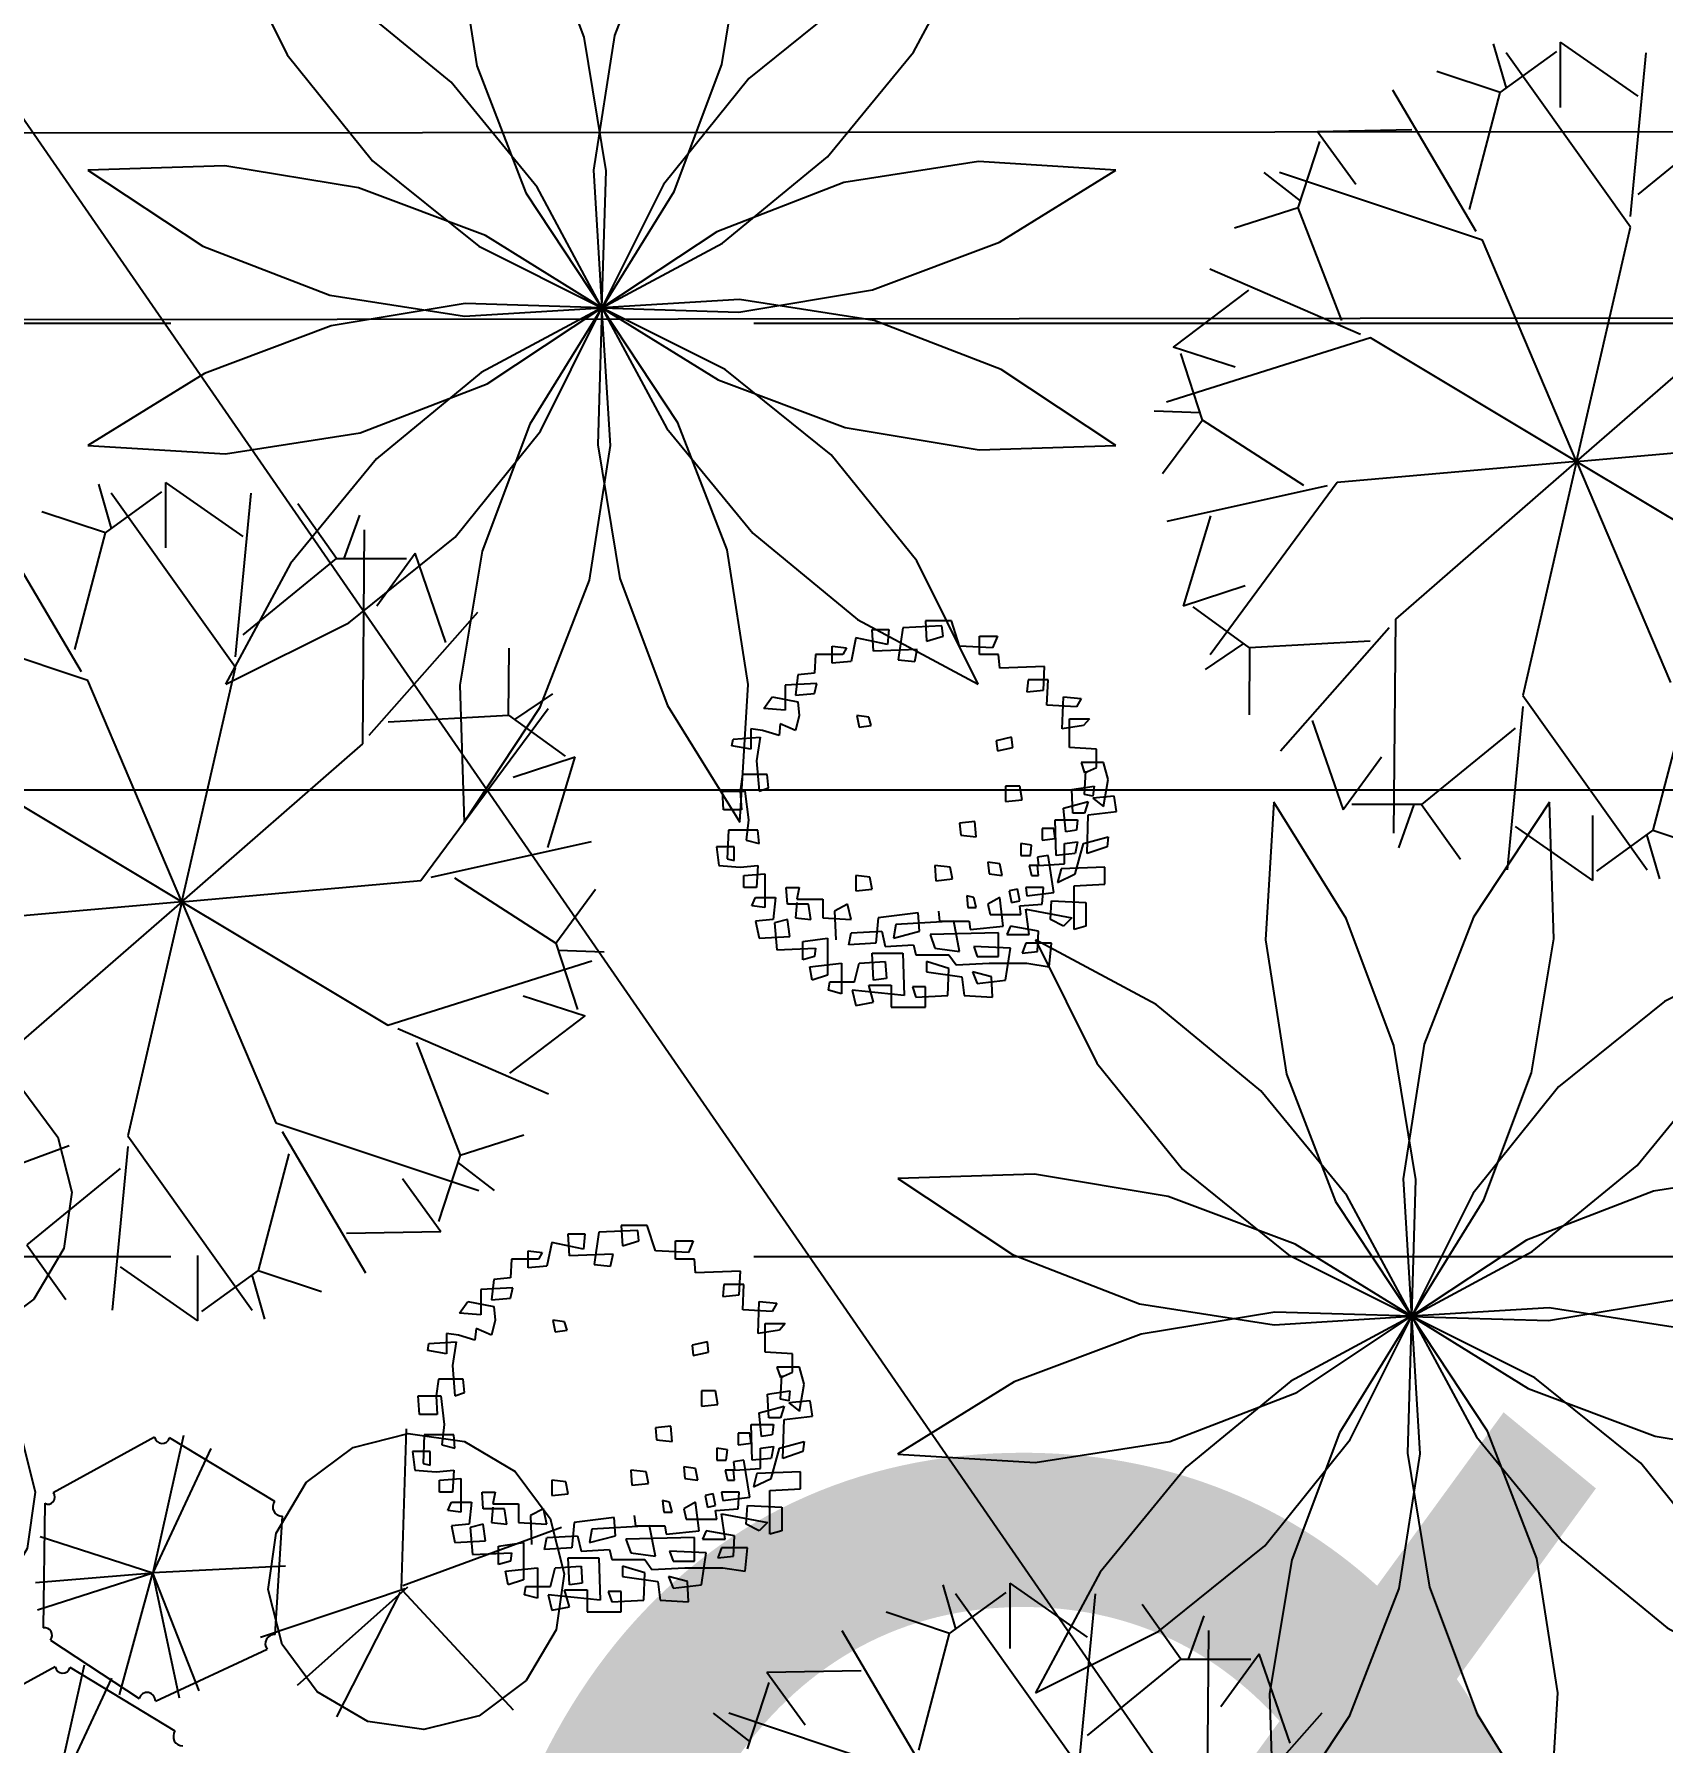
# Model space of a CAD drawing. Header units: millimetres. Extents: x 14950 to 15746, y 1103 to 1809.
# Drawn here: x 15433.285 to 15436.776, y 1480.923 to 1484.585 of the extents above; entities that cross this region are included whole.
import ezdxf
from ezdxf.enums import TextEntityAlignment as Align
from ezdxf.xclip import XClip

# ---------------------------------------------------------------- set-up
doc = ezdxf.new("R2010")
doc.units = ezdxf.units.MM
doc.header["$LTSCALE"] = 10
doc.header["$MEASUREMENT"] = 0
doc.header["$XCLIPFRAME"] = 2
doc.linetypes.add('HIDDEN', pattern=[0.375, 0.25, -0.125])
for name, color, linetype in [('TN-CABL', 4, 'Continuous'), ('TZ-BASE', 253, 'Continuous'), ('TZ-CABL', 4, 'Continuous')]:
    doc.layers.add(name, color=color, linetype=linetype)
doc.styles.get("Standard").update_dxf_attribs({"font": 'GulimChe.ttf'})
doc.linetypes.add('ZIGZAG', pattern='A,0.0001,-0.2,[131,ltypeshp.shx,S=0.2,R=0,X=-0.2,Y=0],-0.4,[131,ltypeshp.shx,S=0.2,R=180,X=0.2,Y=0],-0.2', length=0.8001)

# ---------------------------------------------------------------- blocks, each defined once
blk = doc.blocks.new('JD-DTJ6DGH')
at = {"layer": 'TZ-BASE'}
blk.add_text('Ø100x2x2', height=3, rotation=0.0518, dxfattribs=at).set_placement((404.7801, 77.9792, 38.0498), align=Align.MIDDLE)
blk = doc.blocks.new('JD-DGHCDGH7DFXH')
at = {"layer": 'TZ-BASE'}
for p, q in [((390.1718, 15.7075), (401.8806, -1.233)), ((399.1082, 7.4445), (399.0807, 7.5394)), ((399.0949, 7.4349), (399.216, 7.5229)), ((399.374, 7.1465), (399.1074, 7.5199)), ((399.2243, 7.4031), (399.2243, 7.5429)), ((399.3904, 7.4271), (399.2243, 7.5429)), ((399.374, 7.1695), (399.4075, 7.5199)), ((399.0949, 7.4349), (398.9588, 7.4804)), ((399.0434, 7.1371), (398.8645, 7.4403)), ((399.0291, 7.1847), (399.0949, 7.4349)), ((399.3904, 7.2164), (399.5907, 7.3801)), ((363.0472, 7.3197), (399.8993, 7.3522)), ((398.6616, 7.1878), (398.7079, 7.3302)), ((398.9053, 7.3551), (398.7028, 7.3512)), ((398.785, 7.2381), (398.7028, 7.3512)), ((398.6667, 7.2034), (398.5887, 7.264)), ((399.0569, 7.1185), (398.6217, 7.2639)), ((398.6616, 7.1878), (398.5248, 7.1446)), ((398.7554, 6.9467), (398.6616, 7.1878)), ((399.2585, 6.6446), (399.374, 7.1465)), ((399.2585, 6.6446), (399.0569, 7.1185)), ((398.795, 6.9166), (398.4721, 7.0568)), ((398.5551, 7.0118), (398.3936, 6.8896)), ((399.2585, 6.6446), (399.6469, 6.9828)), ((363.0468, 6.9198), (399.8996, 6.9523)), ((398.8168, 6.9095), (398.3793, 6.7714)), ((398.5265, 6.8464), (398.3936, 6.8896)), ((399.2585, 6.6446), (398.8168, 6.9095)), ((398.4563, 6.7332), (398.4101, 6.8756)), ((398.4513, 6.7488), (398.3526, 6.752)), ((398.4563, 6.7332), (398.371, 6.6178)), ((398.6739, 6.5933), (398.4563, 6.7332)), ((399.2585, 6.6446), (399.7715, 6.6899)), ((399.2585, 6.6446), (398.7455, 6.5993)), ((399.2585, 6.6446), (398.8701, 6.3064)), ((399.2585, 6.6446), (399.143, 6.1427)), ((399.2585, 6.6446), (399.4601, 6.1707)), ((399.2585, 6.6446), (399.7002, 6.3797)), ((396.1176, 6.5011), (396.0901, 6.5959)), ((396.2337, 6.4596), (396.2337, 6.5994)), ((396.3998, 6.4836), (396.2337, 6.5994)), ((398.7236, 6.5922), (398.38, 6.5158)), ((398.7455, 6.5993), (398.4727, 6.2304)), ((396.1043, 6.4914), (396.2254, 6.5794)), ((396.3834, 6.203), (396.1168, 6.5764)), ((396.3834, 6.226), (396.4169, 6.5764)), ((396.1043, 6.4914), (395.9682, 6.5369)), ((396.6, 6.4367), (396.5167, 6.5535)), ((396.6165, 6.4367), (396.6499, 6.5295)), ((398.4736, 6.5282), (398.4148, 6.3345)), ((396.0528, 6.1936), (395.8739, 6.4968)), ((396.0385, 6.2412), (396.1043, 6.4914)), ((396.6563, 6.0393), (396.6601, 6.4981)), ((396.686, 6.3349), (396.7682, 6.448)), ((396.8345, 6.2566), (396.7682, 6.448)), ((396.3998, 6.2729), (396.6, 6.4367)), ((396.6, 6.4367), (396.7498, 6.4367)), ((398.5477, 6.3777), (398.4148, 6.3345)), ((396.0663, 6.1751), (395.6311, 6.3204)), ((396.6698, 6.0579), (396.9029, 6.3217)), ((397.8624, 6.3028), (397.8649, 6.2594)), ((397.918, 6.3028), (397.8624, 6.3028)), ((397.9357, 6.2486), (397.918, 6.3028)), ((398.5575, 6.2448), (398.4364, 6.3328)), ((398.8701, 6.3064), (398.8663, 5.8476)), ((397.7131, 6.2666), (397.703, 6.216)), ((397.7814, 6.2522), (397.7131, 6.2666)), ((397.7485, 6.2847), (397.7839, 6.2847)), ((397.7511, 6.2377), (397.7485, 6.2847)), ((397.7839, 6.2847), (397.7814, 6.2522)), ((397.8143, 6.2883), (397.8042, 6.2196)), ((397.8978, 6.2919), (397.8143, 6.2883)), ((397.8649, 6.2594), (397.9003, 6.2702)), ((397.9003, 6.2702), (397.8978, 6.2919)), ((397.9787, 6.2702), (398.0167, 6.2702)), ((397.9787, 6.2305), (397.9787, 6.2702)), ((398.0167, 6.2702), (398.0065, 6.2449)), ((398.8566, 6.2878), (398.6235, 6.024)), ((396.9689, 6.101), (396.9701, 6.2445)), ((397.6271, 6.2305), (397.6246, 6.1907)), ((397.6853, 6.2305), (397.6271, 6.2305)), ((397.6625, 6.2486), (397.6929, 6.2449)), ((397.6625, 6.2124), (397.6625, 6.2486)), ((397.6929, 6.2449), (397.6853, 6.2305)), ((397.8447, 6.2413), (397.7511, 6.2377)), ((397.8396, 6.216), (397.8447, 6.2413)), ((398.0065, 6.2449), (397.9357, 6.2486)), ((398.0192, 6.2305), (397.9787, 6.2305)), ((398.0217, 6.2016), (398.0192, 6.2305)), ((398.5442, 6.2544), (398.4625, 6.199)), ((398.5575, 6.2448), (398.5563, 6.1013)), ((398.8157, 6.2595), (398.5575, 6.2448)), ((396.2679, 5.7011), (396.3834, 6.203)), ((397.6246, 6.1907), (397.5892, 6.1871)), ((397.703, 6.216), (397.6625, 6.2124)), ((397.8042, 6.2196), (397.8396, 6.216)), ((398.1178, 6.2052), (398.0217, 6.2016)), ((398.1153, 6.1546), (398.1178, 6.2052)), ((396.2679, 5.7011), (396.0663, 6.1751)), ((397.6296, 6.169), (397.5614, 6.1654)), ((397.5614, 6.1654), (397.5614, 6.1112)), ((397.5892, 6.1871), (397.5841, 6.1437)), ((397.6246, 6.1473), (397.6296, 6.169)), ((398.0824, 6.1763), (398.0799, 6.151)), ((398.0799, 6.151), (398.1153, 6.1546)), ((398.1254, 6.1763), (398.0824, 6.1763)), ((398.1229, 6.122), (398.1254, 6.1763)), ((396.7809, 5.7464), (397.0537, 6.1154)), ((396.9822, 6.0913), (397.0639, 6.1468)), ((397.5158, 6.1148), (397.5335, 6.1401)), ((397.5335, 6.1401), (397.5892, 6.1293)), ((397.5841, 6.1437), (397.6246, 6.1473)), ((397.5892, 6.1293), (397.5917, 6.1004)), ((398.1861, 6.1184), (398.1229, 6.122)), ((398.1558, 6.0714), (398.1583, 6.1401)), ((398.1583, 6.1401), (398.1962, 6.1365)), ((398.1962, 6.1365), (398.1861, 6.1184)), ((399.143, 6.1197), (399.1096, 5.7693)), ((399.143, 6.1427), (399.4096, 5.7693)), ((396.7107, 6.0862), (396.9689, 6.101)), ((396.9689, 6.101), (397.0901, 6.013)), ((397.5614, 6.1112), (397.5158, 6.1148)), ((397.5512, 6.0823), (397.5487, 6.057)), ((397.5841, 6.0678), (397.5512, 6.0823)), ((397.5917, 6.1004), (397.5841, 6.0678)), ((397.7409, 6.0967), (397.7156, 6.1004)), ((397.7156, 6.1004), (397.7207, 6.075)), ((397.7207, 6.075), (397.746, 6.0787)), ((397.746, 6.0787), (397.7409, 6.0967)), ((398.2013, 6.0787), (398.1558, 6.0714)), ((398.171, 6.0931), (398.214, 6.0931)), ((398.171, 6.0317), (398.171, 6.0931)), ((398.214, 6.0931), (398.2013, 6.0787)), ((398.6919, 6.0891), (398.7582, 5.8978)), ((399.4879, 6.1045), (399.4221, 5.8543)), ((397.4475, 6.0353), (397.4501, 6.0497)), ((397.4501, 6.0497), (397.5082, 6.0534)), ((397.5133, 6.0678), (397.488, 6.0714)), ((397.488, 6.0714), (397.488, 6.0281)), ((397.5082, 6.0534), (397.5006, 6.0028)), ((397.5487, 6.057), (397.5133, 6.0678)), ((398.047, 6.0534), (398.0141, 6.0461)), ((398.0141, 6.0461), (398.0167, 6.0244)), ((398.0495, 6.0317), (398.047, 6.0534)), ((399.1266, 6.0728), (398.9264, 5.9091)), ((396.2679, 5.7011), (396.6563, 6.0393)), ((396.9787, 5.9681), (397.1116, 6.0113)), ((397.0528, 5.8175), (397.1116, 6.0113)), ((397.488, 6.0281), (397.4475, 6.0353)), ((398.0167, 6.0244), (398.0495, 6.0317)), ((398.2291, 6.0281), (398.171, 6.0317)), ((398.2291, 5.9883), (398.2291, 6.0281)), ((398.8404, 6.0109), (398.7582, 5.8978)), ((397.4703, 5.9738), (397.4652, 5.9377)), ((397.5234, 5.9738), (397.4703, 5.9738)), ((397.5006, 6.0028), (397.5057, 5.9377)), ((397.5259, 5.9449), (397.5234, 5.9738)), ((398.1962, 5.9991), (398.2038, 5.9775)), ((398.2443, 5.9991), (398.1962, 5.9991)), ((398.2038, 5.9775), (398.2291, 5.9883)), ((398.2038, 5.9305), (398.2064, 5.9811)), ((398.2544, 5.963), (398.2443, 5.9991)), ((396.2679, 5.7011), (395.8262, 5.966)), ((397.4273, 5.9377), (397.4753, 5.9377)), ((397.4298, 5.8979), (397.4273, 5.9377)), ((397.4652, 5.9377), (397.4678, 5.8979)), ((397.4753, 5.9377), (397.4829, 5.8762)), ((397.5057, 5.9377), (397.5259, 5.9449)), ((398.0647, 5.9485), (398.0344, 5.9485)), ((398.0344, 5.9485), (398.0344, 5.916)), ((398.0698, 5.9196), (398.0647, 5.9485)), ((398.176, 5.9413), (398.2241, 5.9485)), ((398.1785, 5.8907), (398.176, 5.9413)), ((398.2241, 5.9485), (398.2215, 5.9269)), ((398.2443, 5.9052), (398.2544, 5.963)), ((397.4678, 5.8979), (397.4298, 5.8979)), ((398.0344, 5.916), (398.0698, 5.9196)), ((398.1583, 5.9015), (398.2114, 5.916)), ((398.1634, 5.8509), (398.1583, 5.9015)), ((398.2215, 5.9269), (398.2038, 5.9305)), ((398.2114, 5.916), (398.2038, 5.8907)), ((398.2671, 5.9269), (398.2215, 5.9232)), ((398.2215, 5.9232), (398.2443, 5.9052)), ((398.2721, 5.8943), (398.2671, 5.9269)), ((398.9264, 5.9091), (398.7767, 5.9091)), ((398.9099, 5.9091), (398.8765, 5.8162)), ((398.9264, 5.9091), (399.0097, 5.7923)), ((397.4829, 5.8762), (397.4779, 5.8329)), ((397.9686, 5.8726), (397.9357, 5.869)), ((397.9357, 5.869), (397.9382, 5.8437)), ((397.9711, 5.8401), (397.9686, 5.8726)), ((398.1406, 5.8762), (398.1887, 5.8762)), ((398.1431, 5.8003), (398.1406, 5.8762)), ((398.2038, 5.8907), (398.1785, 5.8907)), ((398.1887, 5.8762), (398.1861, 5.8546)), ((398.2089, 5.804), (398.2114, 5.8871)), ((398.2114, 5.8871), (398.2721, 5.8943)), ((399.1266, 5.8622), (399.2927, 5.7463)), ((399.2927, 5.8861), (399.2927, 5.7463)), ((396.8028, 5.7535), (397.1464, 5.83)), ((397.4399, 5.8546), (397.4374, 5.7931)), ((397.5032, 5.8546), (397.4399, 5.8546)), ((397.4779, 5.8329), (397.5057, 5.8256)), ((397.5057, 5.8256), (397.5032, 5.8546)), ((397.9382, 5.8437), (397.9711, 5.8401)), ((398.09, 5.822), (398.0672, 5.8256)), ((398.0672, 5.8256), (398.0672, 5.8003)), ((398.1381, 5.8582), (398.1128, 5.8582)), ((398.1128, 5.8582), (398.1128, 5.8329)), ((398.1128, 5.8329), (398.1406, 5.8365)), ((398.1406, 5.8365), (398.1381, 5.8582)), ((398.1608, 5.8256), (398.1887, 5.8293)), ((398.1608, 5.7823), (398.1608, 5.8256)), ((398.1861, 5.8546), (398.1634, 5.8509)), ((398.1887, 5.8293), (398.1836, 5.804)), ((398.1836, 5.7606), (398.2013, 5.8256)), ((398.2013, 5.8256), (398.2544, 5.8401)), ((398.2544, 5.8401), (398.2519, 5.8184)), ((399.4221, 5.8543), (399.301, 5.7663)), ((399.4088, 5.8447), (399.4363, 5.7499)), ((399.4221, 5.8543), (399.5582, 5.8089)), ((397.4146, 5.8184), (397.4197, 5.7787)), ((397.4526, 5.8184), (397.4146, 5.8184)), ((397.4374, 5.7931), (397.4526, 5.7895)), ((397.4526, 5.7895), (397.4526, 5.8184)), ((398.0217, 5.7823), (397.9964, 5.7859)), ((397.9964, 5.7859), (397.9989, 5.7606)), ((398.0672, 5.8003), (398.0875, 5.8003)), ((398.0875, 5.8003), (398.09, 5.822)), ((398.1254, 5.8003), (398.1027, 5.7967)), ((398.1027, 5.7967), (398.1052, 5.7787)), ((398.1381, 5.7208), (398.1254, 5.8003)), ((398.1836, 5.804), (398.1431, 5.8003)), ((398.2519, 5.8184), (398.2089, 5.804)), ((396.8525, 5.7524), (397.0701, 5.6125)), ((397.4197, 5.7787), (397.4652, 5.775)), ((397.4652, 5.775), (397.5032, 5.7787)), ((397.4728, 5.757), (397.5183, 5.7606)), ((397.4728, 5.7317), (397.4728, 5.757)), ((397.5032, 5.7787), (397.5006, 5.7317)), ((397.5183, 5.7606), (397.5183, 5.6883)), ((397.7435, 5.7534), (397.7131, 5.757)), ((397.7131, 5.757), (397.7131, 5.7244)), ((397.7485, 5.728), (397.7435, 5.7534)), ((397.9155, 5.775), (397.8826, 5.7787)), ((397.8826, 5.7787), (397.8851, 5.7461)), ((397.8851, 5.7461), (397.9205, 5.7497)), ((397.9205, 5.7497), (397.9155, 5.775)), ((397.9989, 5.7606), (398.0268, 5.757)), ((398.0268, 5.757), (398.0217, 5.7823)), ((398.1027, 5.7787), (398.0849, 5.7787)), ((398.0849, 5.7787), (398.09, 5.757)), ((398.09, 5.757), (398.1052, 5.757)), ((398.1052, 5.757), (398.1027, 5.7787)), ((398.1052, 5.7787), (398.1608, 5.7823)), ((398.1532, 5.7714), (398.1457, 5.7425)), ((398.1457, 5.7425), (398.1836, 5.7606)), ((398.2468, 5.775), (398.1532, 5.7714)), ((398.2468, 5.7389), (398.2468, 5.775)), ((396.2679, 5.7011), (396.7809, 5.7464)), ((397.0701, 5.6125), (397.1554, 5.7279)), ((397.5006, 5.7317), (397.4728, 5.7317)), ((397.5639, 5.7317), (397.5917, 5.7317)), ((397.5664, 5.6955), (397.5639, 5.7317)), ((397.5917, 5.7317), (397.5866, 5.7064)), ((397.7131, 5.7244), (397.7485, 5.728)), ((397.9661, 5.71), (397.9509, 5.7136)), ((397.9509, 5.7136), (397.9534, 5.6883)), ((398.0597, 5.728), (398.0419, 5.7244)), ((398.0419, 5.7244), (398.047, 5.6991)), ((398.0647, 5.7027), (398.0597, 5.728)), ((398.0774, 5.7317), (398.0799, 5.7136)), ((398.1153, 5.7317), (398.0774, 5.7317)), ((398.0799, 5.7136), (398.1381, 5.7208)), ((398.1128, 5.6955), (398.1153, 5.7317)), ((398.1811, 5.7353), (398.2468, 5.7389)), ((398.1811, 5.6413), (398.1811, 5.7353)), ((396.2679, 5.7011), (395.7549, 5.6558)), ((396.2679, 5.7011), (395.8795, 5.363)), ((396.2679, 5.7011), (396.1524, 5.1992)), ((396.2679, 5.7011), (396.4695, 5.2272)), ((396.2679, 5.7011), (396.7096, 5.4362)), ((397.4905, 5.6919), (397.4981, 5.71)), ((397.5183, 5.6883), (397.4905, 5.6919)), ((397.4981, 5.71), (397.5411, 5.71)), ((397.5411, 5.71), (397.5361, 5.663)), ((397.6119, 5.6955), (397.5664, 5.6955)), ((397.5866, 5.6991), (397.5841, 5.6666)), ((397.5866, 5.7064), (397.6423, 5.7064)), ((397.617, 5.663), (397.6119, 5.6955)), ((397.6423, 5.7064), (397.6423, 5.6666)), ((397.6954, 5.6955), (397.6676, 5.6811)), ((397.6676, 5.6811), (397.6701, 5.6196)), ((397.703, 5.663), (397.6954, 5.6955)), ((397.8472, 5.6774), (397.7612, 5.6666)), ((397.8497, 5.6377), (397.8472, 5.6774)), ((397.8902, 5.6811), (397.8927, 5.6594)), ((397.9534, 5.6883), (397.9711, 5.6883)), ((397.9711, 5.6883), (397.9661, 5.71)), ((398.0217, 5.71), (397.9964, 5.6955)), ((397.9964, 5.6955), (398.0015, 5.6738)), ((398.0293, 5.6485), (398.0217, 5.71)), ((398.047, 5.6991), (398.0647, 5.7027)), ((398.0647, 5.6919), (398.1128, 5.6955)), ((398.0672, 5.6738), (398.0647, 5.6919)), ((398.0774, 5.6847), (398.176, 5.6666)), ((398.0849, 5.6305), (398.0774, 5.6847)), ((398.1305, 5.663), (398.133, 5.7027)), ((398.133, 5.7027), (398.2064, 5.6991)), ((398.2064, 5.6991), (398.2064, 5.6485)), ((397.5361, 5.663), (397.4981, 5.6594)), ((397.4981, 5.6594), (397.5057, 5.6232)), ((397.5664, 5.663), (397.5386, 5.6558)), ((397.5386, 5.6558), (397.5436, 5.5979)), ((397.5715, 5.6268), (397.5664, 5.663)), ((397.5841, 5.6666), (397.617, 5.663)), ((397.6423, 5.6666), (397.703, 5.663)), ((397.7612, 5.6666), (397.7561, 5.6124)), ((397.7991, 5.6521), (397.7941, 5.6232)), ((397.9231, 5.6594), (397.7991, 5.6521)), ((397.8927, 5.6594), (397.9559, 5.6594)), ((397.9357, 5.5943), (397.9231, 5.6594)), ((397.9559, 5.6594), (397.9585, 5.6413)), ((397.9585, 5.6413), (398.0293, 5.6485)), ((398.0015, 5.6738), (398.0672, 5.6738)), ((398.0445, 5.6485), (398.0369, 5.6305)), ((398.1052, 5.6377), (398.0445, 5.6485)), ((398.1583, 5.6485), (398.1305, 5.663)), ((398.176, 5.6666), (398.1583, 5.6485)), ((398.2064, 5.6485), (398.1811, 5.6413)), ((397.0701, 5.6125), (397.1163, 5.4702)), ((397.5057, 5.6232), (397.5715, 5.6268)), ((397.5993, 5.616), (397.6524, 5.6232)), ((397.5993, 5.5762), (397.5993, 5.616)), ((397.6524, 5.6232), (397.6524, 5.5437)), ((397.6979, 5.6088), (397.703, 5.6341)), ((397.7561, 5.6124), (397.6979, 5.6088)), ((397.703, 5.6341), (397.7688, 5.6377)), ((397.7688, 5.6377), (397.7764, 5.6052)), ((397.7764, 5.6052), (397.8371, 5.6088)), ((397.7941, 5.6232), (397.8497, 5.6377)), ((397.8371, 5.6088), (397.8421, 5.5871)), ((398.0192, 5.6341), (397.8725, 5.6305)), ((397.8725, 5.6305), (397.8826, 5.6015)), ((397.9661, 5.6052), (397.9737, 5.5835)), ((398.0445, 5.6015), (397.9661, 5.6052)), ((398.0192, 5.5835), (398.0192, 5.6341)), ((398.0369, 5.6305), (398.0849, 5.6305)), ((398.0774, 5.6124), (398.0698, 5.5907)), ((398.133, 5.6124), (398.0774, 5.6124)), ((398.1027, 5.5943), (398.1052, 5.6377)), ((398.1279, 5.5618), (398.133, 5.6124)), ((396.7096, 5.4362), (397.1471, 5.5744)), ((397.0751, 5.5969), (397.1738, 5.5938)), ((397.5436, 5.5979), (397.6271, 5.6015)), ((397.6246, 5.5835), (397.5993, 5.5762)), ((397.6145, 5.5618), (397.6828, 5.569)), ((397.6271, 5.6015), (397.6246, 5.5835)), ((397.6828, 5.569), (397.6828, 5.5039)), ((397.7106, 5.5292), (397.7207, 5.569)), ((397.7207, 5.569), (397.7764, 5.5726)), ((397.7485, 5.5907), (397.8143, 5.5907)), ((397.7511, 5.5329), (397.7485, 5.5907)), ((397.7764, 5.5726), (397.7789, 5.5365)), ((397.8143, 5.5907), (397.8168, 5.5003)), ((397.8421, 5.5871), (397.9129, 5.5871)), ((397.8649, 5.5726), (397.8649, 5.5509)), ((397.9129, 5.5582), (397.8649, 5.5726)), ((397.8826, 5.6015), (397.9357, 5.5943)), ((397.9129, 5.5871), (397.9281, 5.5654)), ((397.9281, 5.5654), (397.9989, 5.569)), ((397.9737, 5.5835), (398.0192, 5.5835)), ((397.9989, 5.569), (398.0799, 5.569)), ((398.0344, 5.5329), (398.0445, 5.6015)), ((398.0698, 5.5907), (398.1027, 5.5943)), ((398.0799, 5.569), (398.1279, 5.5618)), ((397.6195, 5.5329), (397.6145, 5.5618)), ((397.6524, 5.5437), (397.6195, 5.5329)), ((397.7789, 5.5365), (397.7511, 5.5329)), ((397.8649, 5.5509), (397.9408, 5.5401)), ((397.9104, 5.5003), (397.9129, 5.5582)), ((397.9408, 5.5401), (397.9458, 5.5003)), ((397.9635, 5.5509), (397.9737, 5.5256)), ((398.004, 5.5401), (397.9635, 5.5509)), ((397.9737, 5.5256), (398.0344, 5.5329)), ((398.0065, 5.4967), (398.004, 5.5401)), ((396.9999, 5.4993), (397.1328, 5.4561)), ((397.6549, 5.5112), (397.6575, 5.5292)), ((397.6828, 5.5039), (397.6549, 5.5112)), ((397.6575, 5.5292), (397.7106, 5.5292)), ((397.7055, 5.5112), (397.7131, 5.4786)), ((397.8168, 5.5003), (397.7055, 5.5112)), ((397.7409, 5.522), (397.789, 5.522)), ((397.7511, 5.4859), (397.7409, 5.522)), ((397.789, 5.522), (397.789, 5.475)), ((397.8345, 5.5184), (397.8421, 5.4967)), ((397.8624, 5.5184), (397.8345, 5.5184)), ((397.8421, 5.4967), (397.9104, 5.5003)), ((397.8624, 5.475), (397.8624, 5.5184)), ((397.9458, 5.5003), (398.0065, 5.4967)), ((396.9713, 5.3339), (397.1328, 5.4561)), ((397.7131, 5.4786), (397.7511, 5.4859)), ((397.789, 5.475), (397.8624, 5.475)), ((396.7314, 5.4291), (397.0543, 5.289)), ((396.771, 5.399), (396.8648, 5.158)), ((396.4695, 5.2272), (396.9047, 5.0818)), ((396.483, 5.2086), (396.6619, 4.9055)), ((396.8648, 5.158), (397.0016, 5.2012)), ((395.6864, 5.0531), (396.0268, 5.1784)), ((396.1524, 5.1763), (396.1189, 4.8258)), ((396.1524, 5.1992), (396.419, 4.8258)), ((396.136, 5.1293), (395.9357, 4.9656)), ((396.4973, 5.161), (396.4315, 4.9109)), ((396.8648, 5.158), (396.8185, 5.0156)), ((396.8597, 5.1424), (396.9377, 5.0818)), ((396.7414, 5.1076), (396.8236, 4.9945)), ((396.6211, 4.9906), (396.8236, 4.9945)), ((397.0965, 4.9889), (397.1319, 4.9889)), ((397.099, 4.9419), (397.0965, 4.9889)), ((397.1319, 4.9889), (397.1294, 4.9564)), ((397.1622, 4.9925), (397.1521, 4.9238)), ((397.2457, 4.9961), (397.1622, 4.9925)), ((397.2103, 5.007), (397.2128, 4.9636)), ((397.266, 5.007), (397.2103, 5.007)), ((397.2483, 4.9744), (397.2457, 4.9961)), ((397.2837, 4.9527), (397.266, 5.007)), ((395.9357, 4.9656), (396.0191, 4.8488)), ((397.0105, 4.9527), (397.0408, 4.9491)), ((397.0105, 4.9166), (397.0105, 4.9527)), ((397.0408, 4.9491), (397.0332, 4.9347)), ((397.0611, 4.9708), (397.051, 4.9202)), ((397.1294, 4.9564), (397.0611, 4.9708)), ((397.1926, 4.9455), (397.099, 4.9419)), ((397.1875, 4.9202), (397.1926, 4.9455)), ((397.2128, 4.9636), (397.2483, 4.9744)), ((397.3545, 4.9491), (397.2837, 4.9527)), ((397.3267, 4.9744), (397.3646, 4.9744)), ((397.3267, 4.9347), (397.3267, 4.9744)), ((397.3646, 4.9744), (397.3545, 4.9491)), ((396.136, 4.9187), (396.3021, 4.8029)), ((396.3021, 4.9426), (396.3021, 4.8029)), ((396.4315, 4.9109), (396.3104, 4.8229)), ((396.4315, 4.9109), (396.5676, 4.8654)), ((396.9751, 4.9347), (396.9725, 4.8949)), ((397.0332, 4.9347), (396.9751, 4.9347)), ((397.051, 4.9202), (397.0105, 4.9166)), ((397.1521, 4.9238), (397.1875, 4.9202)), ((397.3671, 4.9347), (397.3267, 4.9347)), ((397.3697, 4.9058), (397.3671, 4.9347)), ((397.4658, 4.9094), (397.3697, 4.9058)), ((397.4633, 4.8588), (397.4658, 4.9094)), ((396.4182, 4.9012), (396.4457, 4.8064)), ((396.9776, 4.8732), (396.9093, 4.8696)), ((396.9371, 4.8913), (396.9321, 4.8479)), ((396.9725, 4.8949), (396.9371, 4.8913)), ((396.9725, 4.8515), (396.9776, 4.8732)), ((397.4304, 4.8804), (397.4278, 4.8551)), ((397.4734, 4.8804), (397.4304, 4.8804)), ((397.4708, 4.8262), (397.4734, 4.8804)), ((396.8638, 4.819), (396.8815, 4.8443)), ((396.8815, 4.8443), (396.9371, 4.8335)), ((396.9093, 4.8696), (396.9093, 4.8154)), ((396.9321, 4.8479), (396.9725, 4.8515)), ((397.4278, 4.8551), (397.4633, 4.8588)), ((397.5037, 4.7756), (397.5063, 4.8443)), ((397.5063, 4.8443), (397.5442, 4.8407)), ((397.5442, 4.8407), (397.5341, 4.8226)), ((396.9093, 4.8154), (396.8638, 4.819)), ((396.9397, 4.8045), (396.9321, 4.772)), ((396.9371, 4.8335), (396.9397, 4.8045)), ((397.0889, 4.8009), (397.0636, 4.8045)), ((397.0636, 4.8045), (397.0687, 4.7792)), ((397.094, 4.7829), (397.0889, 4.8009)), ((397.5341, 4.8226), (397.4708, 4.8262)), ((397.5189, 4.7973), (397.5619, 4.7973)), ((397.5189, 4.7359), (397.5189, 4.7973)), ((397.5619, 4.7973), (397.5493, 4.7829)), ((396.8612, 4.772), (396.8359, 4.7756)), ((396.8359, 4.7756), (396.8359, 4.7323)), ((396.8967, 4.7612), (396.8612, 4.772)), ((396.8992, 4.7865), (396.8967, 4.7612)), ((396.9321, 4.772), (396.8992, 4.7865)), ((397.0687, 4.7792), (397.094, 4.7829)), ((397.5493, 4.7829), (397.5037, 4.7756)), ((396.7955, 4.7395), (396.798, 4.7539)), ((396.8359, 4.7323), (396.7955, 4.7395)), ((396.798, 4.7539), (396.8562, 4.7576)), ((396.8562, 4.7576), (396.8486, 4.7069)), ((397.395, 4.7576), (397.3621, 4.7503)), ((397.3621, 4.7503), (397.3646, 4.7286)), ((397.3646, 4.7286), (397.3975, 4.7359)), ((397.3975, 4.7359), (397.395, 4.7576)), ((397.5771, 4.7323), (397.5189, 4.7359)), ((397.5771, 4.6925), (397.5771, 4.7323)), ((396.8486, 4.7069), (396.8537, 4.6419)), ((397.5442, 4.7033), (397.5518, 4.6816)), ((397.5923, 4.7033), (397.5442, 4.7033)), ((397.5518, 4.6816), (397.5771, 4.6925)), ((397.6024, 4.6672), (397.5923, 4.7033)), ((396.8182, 4.678), (396.8132, 4.6419)), ((396.8714, 4.678), (396.8182, 4.678)), ((396.8739, 4.6491), (396.8714, 4.678)), ((397.4127, 4.6527), (397.3823, 4.6527)), ((397.3823, 4.6527), (397.3823, 4.6202)), ((397.4177, 4.6238), (397.4127, 4.6527)), ((397.524, 4.6455), (397.572, 4.6527)), ((397.5518, 4.6347), (397.5543, 4.6853)), ((397.572, 4.6527), (397.5695, 4.631)), ((397.5923, 4.6094), (397.6024, 4.6672)), ((396.7752, 4.6419), (396.8233, 4.6419)), ((396.7778, 4.6021), (396.7752, 4.6419)), ((396.8132, 4.6419), (396.8157, 4.6021)), ((396.8233, 4.6419), (396.8309, 4.5804)), ((396.8537, 4.6419), (396.8739, 4.6491)), ((397.3823, 4.6202), (397.4177, 4.6238)), ((397.5063, 4.6057), (397.5594, 4.6202)), ((397.5265, 4.5949), (397.524, 4.6455)), ((397.5695, 4.631), (397.5518, 4.6347)), ((397.5594, 4.6202), (397.5518, 4.5949)), ((397.615, 4.631), (397.5695, 4.6274)), ((397.5695, 4.6274), (397.5923, 4.6094)), ((397.6201, 4.5985), (397.615, 4.631)), ((396.8157, 4.6021), (396.7778, 4.6021)), ((396.8309, 4.5804), (396.8258, 4.5371)), ((397.4886, 4.5804), (397.5366, 4.5804)), ((397.4911, 4.5045), (397.4886, 4.5804)), ((397.5113, 4.5551), (397.5063, 4.6057)), ((397.5518, 4.5949), (397.5265, 4.5949)), ((397.5366, 4.5804), (397.5341, 4.5588)), ((397.5568, 4.5081), (397.5594, 4.5913)), ((397.5594, 4.5913), (397.6201, 4.5985)), ((396.2098, 4.5534), (395.9924, 4.4344)), ((396.2717, 4.557), (396.2063, 4.2628)), ((396.4673, 4.4159), (396.2416, 4.5519)), ((396.7392, 4.2286), (396.7495, 4.5712)), ((396.7879, 4.5588), (396.7854, 4.4973)), ((396.8511, 4.5588), (396.7879, 4.5588)), ((396.8537, 4.5298), (396.8511, 4.5588)), ((397.3165, 4.5768), (397.2837, 4.5732)), ((397.2837, 4.5732), (397.2862, 4.5479)), ((397.2862, 4.5479), (397.3191, 4.5443)), ((397.3191, 4.5443), (397.3165, 4.5768)), ((397.486, 4.5624), (397.4607, 4.5624)), ((397.4607, 4.5624), (397.4607, 4.5371)), ((397.4607, 4.5371), (397.4886, 4.5407)), ((397.4886, 4.5407), (397.486, 4.5624)), ((397.5341, 4.5588), (397.5113, 4.5551)), ((397.5493, 4.5298), (397.6024, 4.5443)), ((397.6024, 4.5443), (397.5998, 4.5226)), ((396.3303, 4.5289), (396.2063, 4.2628)), ((396.7626, 4.5226), (396.7677, 4.4828)), ((396.8005, 4.5226), (396.7626, 4.5226)), ((396.8005, 4.4937), (396.8005, 4.5226)), ((396.8258, 4.5371), (396.8537, 4.5298)), ((397.438, 4.5262), (397.4152, 4.5298)), ((397.4152, 4.5298), (397.4152, 4.5045)), ((397.4152, 4.5045), (397.4354, 4.5045)), ((397.4354, 4.5045), (397.438, 4.5262)), ((397.4734, 4.5045), (397.4506, 4.5009)), ((397.486, 4.425), (397.4734, 4.5045)), ((397.5316, 4.5081), (397.4911, 4.5045)), ((397.5088, 4.5298), (397.5366, 4.5334)), ((397.5088, 4.4865), (397.5088, 4.5298)), ((397.5366, 4.5334), (397.5316, 4.5081)), ((397.5316, 4.4648), (397.5493, 4.5298)), ((397.5998, 4.5226), (397.5568, 4.5081)), ((396.7677, 4.4828), (396.8132, 4.4792)), ((396.7854, 4.4973), (396.8005, 4.4937)), ((396.8132, 4.4792), (396.8511, 4.4828)), ((396.8511, 4.4828), (396.8486, 4.4359)), ((397.2634, 4.4792), (397.2305, 4.4828)), ((397.2305, 4.4828), (397.2331, 4.4503)), ((397.2685, 4.4539), (397.2634, 4.4792)), ((397.3697, 4.4865), (397.3444, 4.4901)), ((397.3444, 4.4901), (397.3469, 4.4648)), ((397.3747, 4.4612), (397.3697, 4.4865)), ((397.4506, 4.4828), (397.4329, 4.4828)), ((397.4329, 4.4828), (397.438, 4.4612)), ((397.4506, 4.5009), (397.4531, 4.4828)), ((397.4531, 4.4612), (397.4506, 4.4828)), ((397.4531, 4.4828), (397.5088, 4.4865)), ((397.5012, 4.4756), (397.4936, 4.4467)), ((397.5948, 4.4792), (397.5012, 4.4756)), ((397.5948, 4.4431), (397.5948, 4.4792)), ((396.8208, 4.4612), (396.8663, 4.4648)), ((396.8208, 4.4359), (396.8208, 4.4612)), ((396.8486, 4.4359), (396.8208, 4.4359)), ((396.8663, 4.4648), (396.8663, 4.3925)), ((396.9118, 4.4359), (396.9397, 4.4359)), ((396.9144, 4.3997), (396.9118, 4.4359)), ((396.9397, 4.4359), (396.9346, 4.4106)), ((397.0914, 4.4575), (397.0611, 4.4612)), ((397.0611, 4.4612), (397.0611, 4.4286)), ((397.0611, 4.4286), (397.0965, 4.4322)), ((397.0965, 4.4322), (397.0914, 4.4575)), ((397.2331, 4.4503), (397.2685, 4.4539)), ((397.3469, 4.4648), (397.3747, 4.4612)), ((397.4076, 4.4322), (397.3899, 4.4286)), ((397.4127, 4.4069), (397.4076, 4.4322)), ((397.4253, 4.4359), (397.4278, 4.4178)), ((397.4633, 4.4359), (397.4253, 4.4359)), ((397.438, 4.4612), (397.4531, 4.4612)), ((397.4607, 4.3997), (397.4633, 4.4359)), ((397.4936, 4.4467), (397.5316, 4.4648)), ((397.529, 4.4395), (397.5948, 4.4431)), ((397.529, 4.3455), (397.529, 4.4395)), ((395.9742, 4.412), (395.971, 4.1452)), ((396.8385, 4.3961), (396.8461, 4.4142)), ((396.8663, 4.3925), (396.8385, 4.3961)), ((396.8461, 4.4142), (396.8891, 4.4142)), ((396.8891, 4.4142), (396.884, 4.3672)), ((396.9599, 4.3997), (396.9144, 4.3997)), ((396.9346, 4.4033), (396.9321, 4.3708)), ((396.9346, 4.4106), (396.9902, 4.4106)), ((396.965, 4.3672), (396.9599, 4.3997)), ((396.9902, 4.4106), (396.9902, 4.3708)), ((397.0434, 4.3997), (397.0155, 4.3853)), ((397.051, 4.3672), (397.0434, 4.3997)), ((397.314, 4.4142), (397.2988, 4.4178)), ((397.2988, 4.4178), (397.3014, 4.3925)), ((397.3191, 4.3925), (397.314, 4.4142)), ((397.3697, 4.4142), (397.3444, 4.3997)), ((397.3444, 4.3997), (397.3494, 4.378)), ((397.3773, 4.3527), (397.3697, 4.4142)), ((397.3899, 4.4286), (397.395, 4.4033)), ((397.395, 4.4033), (397.4127, 4.4069)), ((397.4127, 4.3961), (397.4607, 4.3997)), ((397.4152, 4.378), (397.4127, 4.3961)), ((397.4278, 4.4178), (397.486, 4.425)), ((397.4784, 4.3672), (397.481, 4.4069)), ((397.481, 4.4069), (397.5543, 4.4033)), ((397.5543, 4.4033), (397.5543, 4.3527)), ((396.4686, 4.1305), (396.4837, 4.3841)), ((396.7418, 4.2357), (397.0821, 4.3609)), ((396.884, 4.3672), (396.8461, 4.3636)), ((396.8461, 4.3636), (396.8537, 4.3274)), ((396.9144, 4.3672), (396.8865, 4.3599)), ((396.8865, 4.3599), (396.8916, 4.3021)), ((396.9194, 4.331), (396.9144, 4.3672)), ((396.9321, 4.3708), (396.965, 4.3672)), ((396.9902, 4.3708), (397.051, 4.3672)), ((397.0155, 4.3853), (397.0181, 4.3238)), ((397.1091, 4.3708), (397.1041, 4.3166)), ((397.1951, 4.3816), (397.1091, 4.3708)), ((397.271, 4.3636), (397.1471, 4.3563)), ((397.1977, 4.3419), (397.1951, 4.3816)), ((397.2381, 4.3853), (397.2407, 4.3636)), ((397.2407, 4.3636), (397.3039, 4.3636)), ((397.2837, 4.2985), (397.271, 4.3636)), ((397.3014, 4.3925), (397.3191, 4.3925)), ((397.3039, 4.3636), (397.3064, 4.3455)), ((397.3494, 4.378), (397.4152, 4.378)), ((397.4253, 4.3889), (397.524, 4.3708)), ((397.4329, 4.3346), (397.4253, 4.3889)), ((397.5063, 4.3527), (397.4784, 4.3672)), ((397.524, 4.3708), (397.5063, 4.3527)), ((395.9647, 4.3408), (396.2063, 4.2628)), ((396.8537, 4.3274), (396.9194, 4.331)), ((396.9472, 4.3202), (397.0004, 4.3274)), ((397.0004, 4.3274), (397.0004, 4.2479)), ((397.0459, 4.313), (397.051, 4.3383)), ((397.051, 4.3383), (397.1167, 4.3419)), ((397.1167, 4.3419), (397.1243, 4.3093)), ((397.1471, 4.3563), (397.142, 4.3274)), ((397.142, 4.3274), (397.1977, 4.3419)), ((397.3671, 4.3383), (397.2204, 4.3346)), ((397.2204, 4.3346), (397.2305, 4.3057)), ((397.3064, 4.3455), (397.3773, 4.3527)), ((397.3671, 4.2877), (397.3671, 4.3383)), ((397.3924, 4.3527), (397.3848, 4.3346)), ((397.3848, 4.3346), (397.4329, 4.3346)), ((397.4531, 4.3419), (397.3924, 4.3527)), ((397.4506, 4.2985), (397.4531, 4.3419)), ((397.5543, 4.3527), (397.529, 4.3455)), ((396.8916, 4.3021), (396.9751, 4.3057)), ((396.9472, 4.2804), (396.9472, 4.3202)), ((396.9725, 4.2877), (396.9472, 4.2804)), ((396.9751, 4.3057), (396.9725, 4.2877)), ((397.1041, 4.3166), (397.0459, 4.313)), ((397.0965, 4.2949), (397.1622, 4.2949)), ((397.099, 4.2371), (397.0965, 4.2949)), ((397.1243, 4.3093), (397.185, 4.313)), ((397.1622, 4.2949), (397.1648, 4.2045)), ((397.185, 4.313), (397.1901, 4.2913)), ((397.1901, 4.2913), (397.2609, 4.2913)), ((397.2305, 4.3057), (397.2837, 4.2985)), ((397.2609, 4.2913), (397.2761, 4.2696)), ((397.314, 4.3093), (397.3216, 4.2877)), ((397.3924, 4.3057), (397.314, 4.3093)), ((397.3216, 4.2877), (397.3671, 4.2877)), ((397.3823, 4.2371), (397.3924, 4.3057)), ((397.4253, 4.3166), (397.4177, 4.2949)), ((397.4177, 4.2949), (397.4506, 4.2985)), ((397.481, 4.3166), (397.4253, 4.3166)), ((397.4759, 4.266), (397.481, 4.3166)), ((395.9547, 4.2417), (396.2063, 4.2628)), ((395.9585, 4.1836), (396.2063, 4.2628)), ((396.1347, 4.0016), (396.2063, 4.2628)), ((396.4905, 4.277), (396.2063, 4.2628)), ((396.3055, 4.0099), (396.2063, 4.2628)), ((396.263, 3.9943), (396.2063, 4.2628)), ((396.9624, 4.266), (397.0307, 4.2732)), ((396.9675, 4.2371), (396.9624, 4.266)), ((397.0004, 4.2479), (396.9675, 4.2371)), ((397.0307, 4.2732), (397.0307, 4.2081)), ((397.0585, 4.2334), (397.0687, 4.2732)), ((397.0687, 4.2732), (397.1243, 4.2768)), ((397.1243, 4.2768), (397.1268, 4.2407)), ((397.2128, 4.2768), (397.2128, 4.2551)), ((397.2609, 4.2624), (397.2128, 4.2768)), ((397.2128, 4.2551), (397.2887, 4.2443)), ((397.2584, 4.2045), (397.2609, 4.2624)), ((397.2761, 4.2696), (397.3469, 4.2732)), ((397.3115, 4.2551), (397.3216, 4.2298)), ((397.352, 4.2443), (397.3115, 4.2551)), ((397.3469, 4.2732), (397.4278, 4.2732)), ((397.4278, 4.2732), (397.4759, 4.266)), ((396.7467, 4.2286), (396.4367, 4.1243)), ((396.7517, 4.2321), (396.5154, 4.0215)), ((396.7365, 4.2216), (396.5995, 3.9539)), ((396.7416, 4.2251), (396.9783, 3.9694)), ((397.0029, 4.2154), (397.0054, 4.2334)), ((397.0307, 4.2081), (397.0029, 4.2154)), ((397.0054, 4.2334), (397.0585, 4.2334)), ((397.0535, 4.2154), (397.0611, 4.1828)), ((397.1648, 4.2045), (397.0535, 4.2154)), ((397.0889, 4.2262), (397.137, 4.2262)), ((397.099, 4.1901), (397.0889, 4.2262)), ((397.1268, 4.2407), (397.099, 4.2371)), ((397.137, 4.2262), (397.137, 4.1792)), ((397.1825, 4.2226), (397.1901, 4.2009)), ((397.2103, 4.2226), (397.1825, 4.2226)), ((397.2103, 4.1792), (397.2103, 4.2226)), ((397.2887, 4.2443), (397.2938, 4.2045)), ((397.3216, 4.2298), (397.3823, 4.2371)), ((397.3545, 4.2009), (397.352, 4.2443)), ((397.9277, 4.1424), (397.9002, 4.2372)), ((397.9144, 4.1327), (398.0355, 4.2207)), ((398.1935, 3.8444), (397.9269, 4.2177)), ((398.0438, 4.1009), (398.0438, 4.2407)), ((398.2099, 4.1249), (398.0438, 4.2407)), ((398.1935, 3.8673), (398.227, 4.2177)), ((397.0611, 4.1828), (397.099, 4.1901)), ((397.137, 4.1792), (397.2103, 4.1792)), ((397.1901, 4.2009), (397.2584, 4.2045)), ((397.2938, 4.2045), (397.3545, 4.2009)), ((397.9144, 4.1327), (397.7783, 4.1782)), ((398.4102, 4.078), (398.3268, 4.1948)), ((397.8629, 3.835), (397.684, 4.1381)), ((398.4266, 4.078), (398.4601, 4.1708)), ((398.4664, 3.6806), (398.4702, 4.1394)), ((395.9866, 4.1187), (396.1768, 3.9935)), ((397.8486, 3.8825), (397.9144, 4.1327)), ((396.0585, 4.0647), (395.993, 3.7705)), ((396.2114, 3.988), (396.4512, 4.0989)), ((398.2099, 3.9142), (398.4102, 4.078)), ((398.4102, 4.078), (398.5599, 4.078)), ((398.4961, 3.9762), (398.5783, 4.0893)), ((398.6446, 3.8979), (398.5783, 4.0893)), ((395.9966, 4.0611), (395.7792, 3.9421)), ((396.1171, 4.0367), (395.993, 3.7705)), ((396.2541, 3.9236), (396.0284, 4.0596)), ((397.4811, 3.8856), (397.5274, 4.028)), ((397.7248, 4.053), (397.5223, 4.049)), ((397.6045, 3.936), (397.5223, 4.049)), ((397.4862, 3.9012), (397.4082, 3.9618)), ((397.8764, 3.8164), (397.4412, 3.9617)), ((398.4799, 3.6992), (398.713, 3.963))]:
    blk.add_line(p, q, dxfattribs=at)
for centre, radius, start, end in [((398.2195, 7.8458), 1.3653, 170.3031, 219.6968), ((395.685, 7.1667), 1.4965, 352.5921, 37.4077), ((398.5147, 7.2037), 1.3653, 140.3031, 189.6968), ((395.9803, 7.8828), 1.4965, 322.5921, 7.4077), ((395.7873, 6.3989), 1.4965, 22.5921, 67.4077), ((397.6427, 8.2542), 1.3653, 200.3031, 249.6968), ((396.5941, 8.3554), 1.4965, 292.5921, 337.4077), ((398.4494, 6.5), 1.3653, 110.3031, 159.6968), ((398.041, 5.9233), 1.3653, 80.3031, 129.6968), ((396.2599, 5.7851), 1.4965, 52.5921, 97.4077), ((396.939, 8.3196), 1.3653, 230.3031, 279.6968), ((397.3619, 8.4577), 1.4965, 262.5921, 307.4077), ((396.976, 5.4898), 1.4965, 82.5921, 127.4077), ((396.2969, 8.0243), 1.3653, 260.3031, 309.6968), ((397.7438, 5.5922), 1.4965, 112.5921, 157.4077), ((395.8885, 7.4475), 1.3653, 290.3031, 339.6968), ((398.3576, 6.0647), 1.4965, 142.5921, 187.4077), ((395.8232, 6.7438), 1.3653, 320.3031, 9.6968), ((398.6529, 6.7808), 1.4965, 172.5921, 217.4077), ((397.3989, 5.628), 1.3653, 50.3031, 99.6968), ((396.1184, 6.1017), 1.3653, 350.3031, 39.6968), ((398.5506, 7.5487), 1.4965, 202.5921, 247.4077), ((396.6952, 5.6933), 1.3653, 20.3031, 69.6968), ((398.078, 8.1625), 1.4965, 232.5921, 277.4077), ((399.9554, 5.6845), 1.3653, 170.3031, 219.6968), ((397.421, 5.0054), 1.4965, 352.5921, 37.4077), ((400.2507, 5.0424), 1.3653, 140.3031, 189.6968), ((397.7163, 5.7216), 1.4965, 322.5921, 7.4077), ((397.5233, 4.2376), 1.4965, 22.5921, 67.4077), ((399.3787, 6.0929), 1.3653, 200.3031, 249.6968), ((398.33, 6.1941), 1.4965, 292.5921, 337.4077), ((400.1854, 4.3387), 1.3653, 110.3031, 159.6968), ((399.777, 3.762), 1.3653, 80.3031, 129.6968), ((397.9959, 3.6238), 1.4965, 52.5921, 97.4077), ((398.675, 6.1583), 1.3653, 230.3031, 279.6968), ((399.0979, 6.2964), 1.4965, 262.5921, 307.4077), ((398.712, 3.3285), 1.4965, 82.5921, 127.4077), ((398.0329, 5.863), 1.3653, 260.3031, 309.6968), ((399.4798, 3.4309), 1.4965, 112.5921, 157.4077), ((397.6245, 5.2862), 1.3653, 290.3031, 339.6968), ((400.0936, 3.9034), 1.4965, 142.5921, 187.4077), ((397.5592, 4.5825), 1.3653, 320.3031, 9.6968), ((400.3889, 4.6195), 1.4965, 172.5921, 217.4077), ((399.1349, 3.4667), 1.3653, 50.3031, 99.6968), ((397.8544, 3.9404), 1.3653, 350.3031, 39.6968), ((400.2866, 5.3874), 1.4965, 202.5921, 247.4077), ((398.4312, 3.532), 1.3653, 20.3031, 69.6968), ((399.814, 6.0012), 1.4965, 232.5921, 277.4077)]:
    blk.add_arc(centre, radius, start, end, dxfattribs=at)
for centre in [(395.7151, 5.0614), (395.6367, 4.4188), (396.7705, 4.244)]:
    blk.add_ellipse(centre, major_axis=(0.2123, 0.2361), ratio=1, dxfattribs=at)
for centre, major_axis, start_param, end_param in [((396.2259, 4.5564), (0.011, 0.0122), 2.489896, 5.163868), ((395.9817, 4.4245), (0.0097, 0.0108), 3.334828, 6.190419), ((396.4828, 4.4037), (-0.0146, 0.0132), 0.066813, 2.34945), ((395.9734, 4.1288), (-0.0123, 0.0111), 3.217614, 5.590067), ((396.4667, 4.111), (-0.0146, 0.0131), 5.351805, 7.674664), ((396.0127, 4.0642), (0.011, 0.0122), 2.489896, 5.163868), ((396.1938, 3.989), (0.0118, 0.0131), 5.38687, 8.330139), ((396.2696, 3.9115), (-0.0146, 0.0132), 0.066813, 2.34945)]:
    blk.add_ellipse(centre, major_axis=major_axis, ratio=1, start_param=start_param, end_param=end_param, dxfattribs=at)

msp = doc.modelspace()

# ---------------------------------------------------------------- linework, layer by layer
at = {"layer": 'TN-CABL', "linetype": 'ZIGZAG', "ltscale": 0.5}
msp.add_lwpolyline([(15037.3278, 1482.9655), (15535.1782, 1482.9655)], dxfattribs=at)
at = {"layer": 'TZ-CABL', "linetype": 'HIDDEN'}
for points in [[(15037.3278, 1483.9655), (15535.4315, 1483.9655)], [(15037.3278, 1482.9655), (15535.1782, 1482.9655)], [(15037.3278, 1481.9655), (15535.4315, 1481.9655)]]:
    msp.add_lwpolyline(points, dxfattribs=at)

# ---------------------------------------------------------------- block references
at = {"layer": 'TZ-BASE'}
ref = msp.add_blockref('JD-DGHCDGH7DFXH', (15037.333, 1477.0248), dxfattribs=at)
XClip(ref).set_block_clipping_path([(-0.066111234, 74.999970863), (699.933616811, 75.6206052864), (700.0658361092, -74.3793364424), (0.0661112341, -74.999970863)])
msp.add_blockref('JD-DTJ6DGH', (15037.3991, 1402.0249), dxfattribs=at)

doc.saveas('drawing.dxf')
